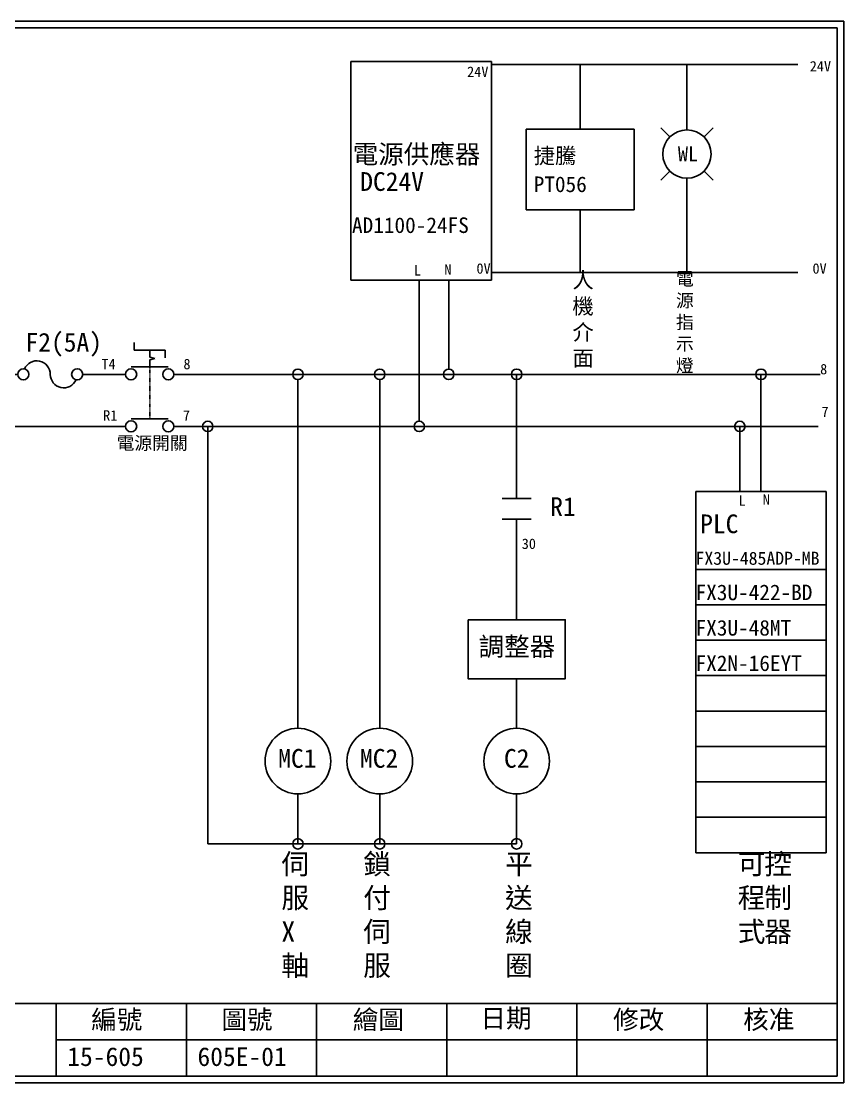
# Model space of a CAD drawing. Extents: x -24 to 263, y 255 to 459.
# Drawn here: x 105.4 to 263.4, y 255.5 to 459.4 of the extents above; entities that cross this region are included whole.
import ezdxf
from ezdxf.enums import TextEntityAlignment as Align

# ---------------------------------------------------------------- set-up
doc = ezdxf.new("R2010")
doc.units = 0
doc.linetypes.add('DASHED', pattern=[0.2, 0.1, -0.1])
doc.layers.get('0').update_dxf_attribs({"linetype": 'CONTINUOUS'})
for name, color, linetype in [('7', 7, 'CONTINUOUS'), ('圖框層', 7, 'CONTINUOUS'), ('標尺寸層', 3, 'CONTINUOUS')]:
    doc.layers.add(name, color=color, linetype=linetype)
doc.styles.add('CNS', font='romanc.shx', dxfattribs={"bigfont": 'chineset.shx'})
doc.styles.add('STSL', font='kaiu.ttf')

# ---------------------------------------------------------------- blocks, each defined once
blk = doc.blocks.new('FUSE')
at = {"color": 7}
for p, q in [((0, 0), (2.14, 0)), ((14.64, 0), (16.78, 0))]:
    blk.add_line(p, q, dxfattribs=at)
for centre in [(3.21, 0), (13.56, 0)]:
    blk.add_circle(centre, 1.07)
for centre, start, end in [((5.8, 0), 0, 156.116), ((10.98, 0), 180, 336.116)]:
    blk.add_arc(centre, 2.59, start, end, dxfattribs=at)

msp = doc.modelspace()

# ---------------------------------------------------------------- linework, layer by layer
for p, q in [((195.77, 451.68), (168.77, 451.68)), ((168.77, 451.68), (168.77, 409.68)), ((195.77, 409.68), (195.77, 451.68)), ((225.61, 451.15), (195.77, 451.15)), ((254.58, 451.15), (225.61, 451.15)), ((233.3, 442.47), (233.3, 451.15)), ((233.3, 438.57), (233.3, 442.47)), ((230.01, 437.21), (228.25, 438.98)), ((236.58, 437.21), (238.34, 438.98)), ((230.01, 430.65), (228.25, 428.88)), ((236.58, 430.65), (238.34, 428.88)), ((233.3, 429.29), (233.3, 425.34)), ((233.3, 425.34), (233.3, 411.2)), ((225.61, 411.2), (195.77, 411.2)), ((254.58, 411.2), (225.61, 411.2)), ((168.77, 409.68), (191.77, 409.68)), ((181.88, 409.68), (181.88, 382.6)), ((187.55, 409.68), (187.55, 392.6)), ((191.77, 409.68), (195.77, 409.68)), ((127.11, 396.25), (127.11, 397.75)), ((130.11, 396.25), (127.11, 396.25)), ((130.11, 396.25), (133.11, 396.25)), ((133.11, 396.25), (133.11, 394.75)), ((131.11, 394.64), (130.11, 394.9)), ((131.11, 394.64), (130.11, 394.37)), ((117.25, 391.6), (125.46, 391.6)), ((119.4, 391.6), (125.46, 391.6)), ((134.75, 391.6), (258.88, 391.6)), ((158.57, 390.6), (158.57, 323.59)), ((174.29, 390.6), (174.29, 323.59)), ((200.59, 367.75), (200.59, 391.6)), ((247.52, 369.12), (247.52, 391.6)), ((125.46, 381.6), (-11.42, 381.6)), ((134.75, 381.6), (258.51, 381.6)), ((235.02, 369.12), (260.02, 369.12)), ((235.02, 354.12), (235.02, 369.12)), ((260.02, 369.12), (260.02, 354.12)), ((200.59, 363.78), (200.59, 344.44)), ((260.02, 354.12), (235.02, 354.12)), ((260.02, 347.32), (235.02, 347.32)), ((260.02, 340.51), (235.02, 340.51)), ((200.59, 323.59), (200.59, 333.12)), ((260.02, 333.71), (235.02, 333.71)), ((260.02, 326.9), (235.02, 326.9)), ((260.02, 320.1), (235.02, 320.1)), ((260.02, 313.29), (235.02, 313.29)), ((158.57, 310.99), (158.57, 301.39)), ((174.29, 310.99), (174.29, 301.39)), ((200.59, 310.99), (200.59, 301.39))]:
    msp.add_line(p, q)
msp.add_lwpolyline([(191.26, 344.44), (209.92, 344.44), (209.92, 333.12), (191.26, 333.12)], close=True)
for centre, radius in [((233.3, 433.93), 4.64), ((187.55, 391.6), 1), ((181.88, 381.6), 1), ((158.57, 317.29), 6.3), ((174.29, 317.29), 6.3), ((200.59, 317.29), 6.3)]:
    msp.add_circle(centre, radius)
at = {"layer": '7'}
for p, q in [((130.11, 394.9), (130.11, 396.25)), ((130.11, 393.03), (130.11, 394.37)), ((126.54, 393.03), (133.68, 393.03)), ((126.54, 383.03), (133.68, 383.03))]:
    msp.add_line(p, q, dxfattribs=at)
at = {"layer": '7', "linetype": 'DASHED'}
msp.add_line((130.11, 383.03), (130.11, 393.03), dxfattribs=at)
at = {"layer": '7'}
for centre in [(126.54, 391.6), (133.68, 391.6), (126.54, 381.6), (133.68, 381.6)]:
    msp.add_circle(centre, 1.07, dxfattribs=at)
at = {"layer": '圖框層', "color": 7}
for p, q in [((263.42, 459.45), (-23.58, 459.45)), ((263.42, 255.48), (263.42, 459.45)), ((262.17, 458.2), (-22.33, 458.2)), ((262.17, 256.73), (262.17, 458.2)), ((-22.33, 270.73), (262.17, 270.73)), ((112.17, 256.73), (112.17, 270.73)), ((137.17, 256.73), (137.17, 270.73)), ((162.17, 256.73), (162.17, 270.73)), ((187.17, 256.73), (187.17, 270.73)), ((212.17, 256.73), (212.17, 270.73)), ((237.17, 256.73), (237.17, 270.73)), ((112.17, 263.73), (262.17, 263.73)), ((-23.58, 255.48), (263.42, 255.48)), ((-22.33, 256.73), (262.17, 256.73))]:
    msp.add_line(p, q, dxfattribs=at)
at = {"layer": '標尺寸層', "color": 7}
for p, q in [((212.79, 438.68), (212.79, 451.15)), ((212.79, 423.24), (212.79, 411.2)), ((141.25, 301.39), (141.25, 381.6)), ((243.45, 381.63), (243.45, 369.11)), ((197.81, 367.75), (203.37, 367.75)), ((197.81, 363.78), (203.37, 363.78)), ((235.02, 354.12), (235.02, 347.32)), ((260.02, 354.12), (260.02, 347.32)), ((235.02, 347.32), (260.02, 347.32)), ((235.02, 347.32), (235.02, 340.51)), ((260.02, 347.32), (260.02, 340.51)), ((235.02, 340.51), (260.02, 340.51)), ((235.02, 340.51), (235.02, 333.71)), ((260.02, 340.51), (260.02, 333.71)), ((235.02, 333.71), (260.02, 333.71)), ((235.02, 333.71), (235.02, 326.9)), ((260.02, 333.71), (260.02, 326.9)), ((235.02, 326.9), (260.02, 326.9)), ((235.02, 326.9), (235.02, 320.1)), ((260.02, 326.9), (260.02, 320.1)), ((235.02, 320.1), (260.02, 320.1)), ((235.02, 320.1), (235.02, 313.29)), ((260.02, 320.1), (260.02, 313.29)), ((235.02, 313.29), (260.02, 313.29)), ((235.02, 313.29), (235.02, 306.49)), ((260.02, 313.29), (260.02, 306.49)), ((235.02, 306.49), (260.02, 306.49)), ((235.02, 306.49), (235.02, 299.69)), ((260.02, 306.49), (260.02, 299.69)), ((200.59, 301.39), (141.25, 301.39)), ((235.02, 299.69), (260.02, 299.69))]:
    msp.add_line(p, q, dxfattribs=at)
msp.add_lwpolyline([(202.44, 438.68), (223.14, 438.68), (223.14, 423.24), (202.44, 423.24)], close=True, dxfattribs=at)
for centre in [(158.57, 391.6), (174.29, 391.6), (200.59, 391.6), (247.52, 391.6), (141.25, 381.6), (243.45, 381.6), (158.57, 301.39), (174.29, 301.39), (200.59, 301.39)]:
    msp.add_circle(centre, 1, dxfattribs=at)

# ---------------------------------------------------------------- block references
at = {"color": 7}
msp.add_blockref('FUSE', (102.62, 391.6), dxfattribs=at)

# ---------------------------------------------------------------- texts
msp.add_text('WL', height=2.856, dxfattribs=at).set_placement((233.5, 433.98), align=Align.MIDDLE_CENTER)
at = {"layer": '圖框層', "color": 4, "style": 'STSL'}
for s, height, p in [('24V', 2, (256.89, 449.8)), ('24V', 2, (191.08, 448.74)), ('電源供應器', 3.6, (169.08, 432.11)), ('捷騰', 3, (203.86, 432.11)), ('DC24V', 3.6, (170.54, 426.85)), ('PT056', 3, (203.86, 426.62)), ('AD1100-24FS', 3, (168.96, 418.76)), ('L', 2, (180.84, 410.59)), ('N', 2, (186.71, 410.74)), ('0V', 2, (192.87, 410.94)), ('0V', 2, (257.41, 410.94)), ('F2(5A)', 3.6, (106.25, 395.97)), ('T4', 2, (120.84, 392.58)), ('8', 2, (136.59, 392.58)), ('8', 2, (258.88, 391.6)), ('R1', 2, (121.17, 382.7)), ('7', 2, (136.49, 382.7)), ('7', 2, (259.14, 383.38)), ('R1', 3.6, (207.03, 364.38)), ('L', 2, (243.22, 366.36)), ('N', 2, (247.86, 366.54)), ('PLC', 3.6, (235.84, 361.08)), ('30', 2, (201.57, 358.05)), ('FX3U-485ADP-MB', 2.5, (234.95, 355.01)), ('FX3U-422-BD', 3, (234.95, 348.21)), ('FX3U-48MT', 3, (234.95, 341.4)), ('調整器', 3.6, (193.27, 337.5)), ('FX2N-16EYT', 3, (234.95, 334.6)), ('MC1', 3.6, (154.78, 316.01)), ('MC2', 3.6, (170.5, 316.01)), ('C2', 3.6, (198.15, 316.01)), ('編號', 3.6, (118.88, 265.82)), ('圖號', 3.6, (143.88, 265.82)), ('繪圖', 3.6, (169.11, 265.82)), ('日期', 3.6, (193.63, 266.07)), ('修改', 3.6, (219.11, 265.82)), ('核准', 3.6, (244.11, 265.82)), ('15-605', 3.6, (114.28, 258.7)), ('605E-01', 3.6, (139.28, 258.7))]:
    msp.add_text(s, height=height, dxfattribs=at).set_placement(p)
at = {"layer": '標尺寸層', "color": 7, "attachment_point": 1, "style": 'CNS'}
for s, insert, char_height, width in [('{\\fDFKai-SB|b0|i0|c136|p65;人機介面}', (211.3, 411.2), 3, 4.1392), ('{\\fDFKai-SB|b0|i0|c136|p65;電\\P源指示燈}', (231.19, 411.2), 2.5, 4.1392), ('{\\fDFKai-SB|b0|i0|c136|p65;電源開關}', (123.76, 379.64), 2.5, 14.0847), ('{\\fDFKai-SB|b0|i0|c136|p65;伺服X軸}', (155.4, 299.47), 3.9, 5.4243), ('{\\fDFKai-SB|b0|i0|c136|p65;鎖付伺服}', (171.12, 299.47), 3.9, 5.4243), ('{\\fDFKai-SB|b0|i0|c136|p65;控制器}', (248.15, 299.47), 3.9, 5.4243), ('{\\fDFKai-SB|b0|i0|c136|p65;平送線圈}', (198.37, 299.47), 3.9, 5.4243), ('{\\fDFKai-SB|b0|i0|c136|p65;可程式}', (243.05, 299.47), 3.9, 5.4243)]:
    msp.add_mtext(s, dxfattribs=dict(at, insert=insert, char_height=char_height, width=width))

doc.saveas('drawing.dxf')
